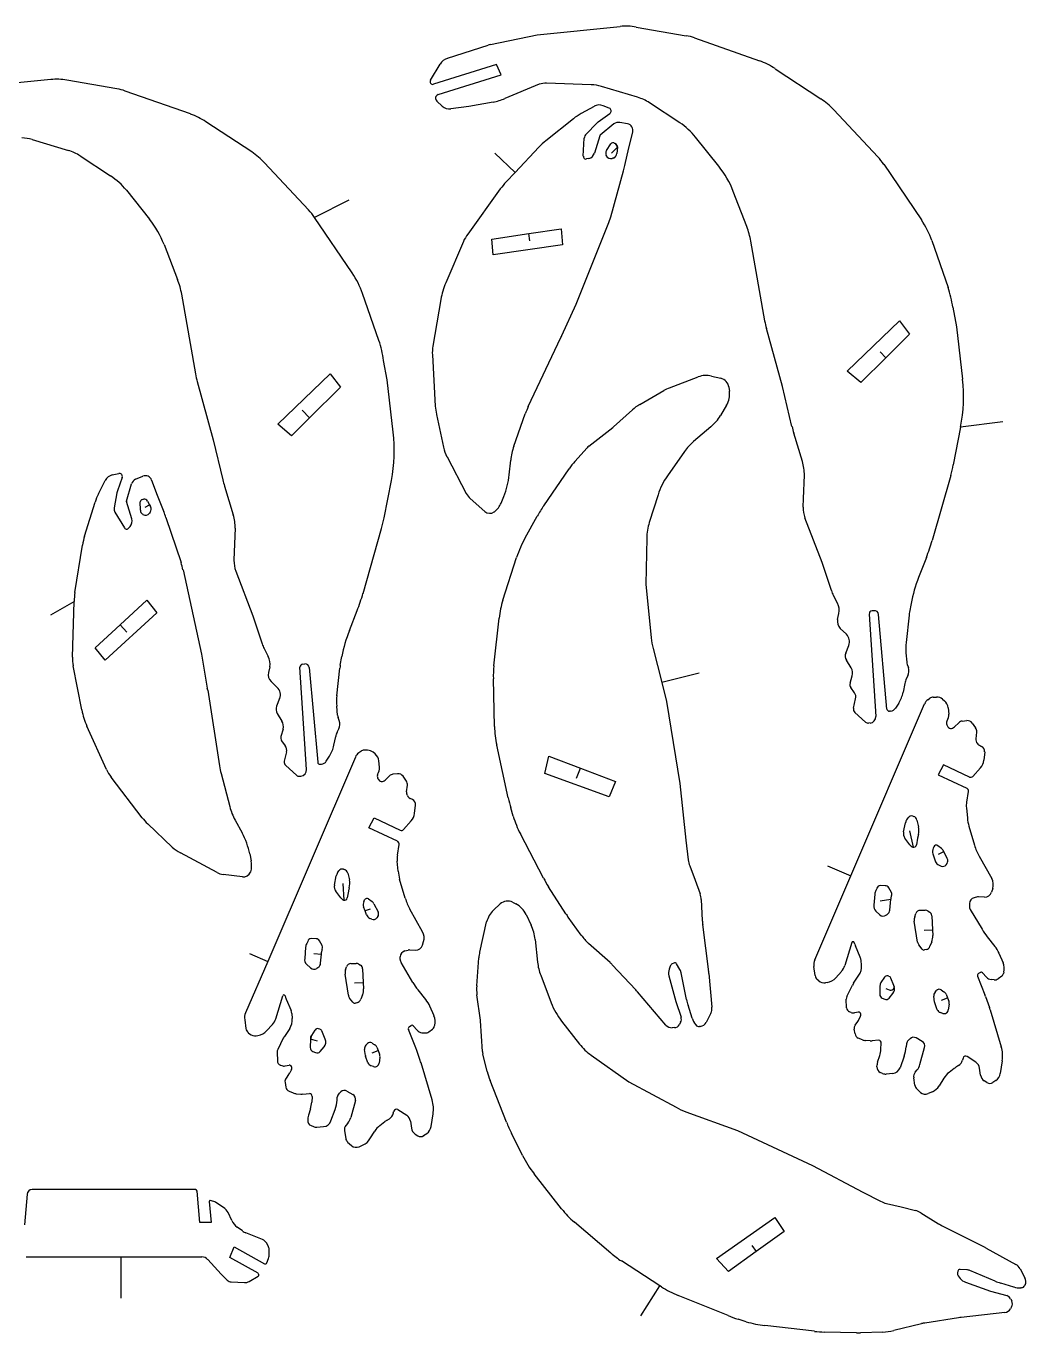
# Model space of a CAD drawing. Extents: x 0.4 to 23.4, y 0.4 to 19.4.
# Drawn here: x 12.76 to 23.37, y 0.5 to 14.37 of the extents above; entities that cross this region are included whole.
import ezdxf

# ---------------------------------------------------------------- set-up
doc = ezdxf.new("R2010")
doc.units = 0
doc.layers.add('WHITE', color=7, linetype='CONTINUOUS')

msp = doc.modelspace()

# ---------------------------------------------------------------- linework, layer by layer
at = {"layer": 'WHITE', "linetype": 'CONTINUOUS'}
for p, q in [((18.184, 14.279), (19.063, 14.367)), ((19.232, 14.36), (19.764, 14.268)), ((17.231, 14.028), (17.662, 14.167)), ((17.686, 14.173), (18.184, 14.279)), ((19.853, 14.245), (20.544, 14.001)), ((17.048, 13.795), (17.152, 13.965)), ((17.751, 13.961), (17.081, 13.753)), ((17.8, 13.852), (17.751, 13.961)), ((20.709, 13.918), (21.194, 13.598)), ((13.019, 13.803), (12.14, 13.715)), ((13.72, 13.705), (13.188, 13.796)), ((17.131, 13.643), (17.8, 13.852)), ((18.205, 13.754), (17.84, 13.601)), ((18.756, 13.747), (18.283, 13.763)), ((14.5, 13.437), (13.809, 13.681)), ((19.249, 13.614), (18.864, 13.73)), ((17.174, 13.521), (17.116, 13.574)), ((17.456, 13.517), (17.267, 13.492)), ((17.714, 13.563), (17.456, 13.517)), ((18.788, 13.518), (18.649, 13.441)), ((18.948, 13.499), (18.883, 13.525)), ((19.697, 13.344), (19.374, 13.556)), ((21.332, 13.482), (21.799, 12.982)), ((15.151, 13.034), (14.665, 13.354)), ((18.568, 13.387), (18.274, 13.153)), ((18.702, 13.223), (18.815, 13.34)), ((18.831, 13.353), (18.955, 13.444)), ((18.997, 13.331), (18.851, 13.211)), ((19.142, 13.331), (19.061, 13.347)), ((18.672, 12.988), (18.682, 13.18)), ((18.848, 13.206), (18.791, 13.022)), ((19.155, 13.079), (19.197, 13.245)), ((20.11, 12.883), (19.864, 13.191)), ((12.82, 13.166), (13.205, 13.05)), ((18.201, 13.086), (17.948, 12.817)), ((18.918, 13.048), (18.966, 13.12)), ((18.972, 13.02), (19.035, 13.084)), ((18.999, 13.129), (19.011, 13.124)), ((19.011, 13.124), (19.035, 13.084)), ((19.035, 13.084), (19.029, 13.018)), ((19.114, 12.891), (19.155, 13.079)), ((13.33, 12.992), (13.653, 12.78)), ((15.755, 12.418), (15.288, 12.918)), ((17.732, 13.02), (17.948, 12.817)), ((18.73, 12.965), (18.707, 12.96)), ((18.915, 12.994), (18.914, 12.998)), ((18.992, 12.97), (18.98, 12.966)), ((21.863, 12.903), (22.262, 12.314)), ((17.948, 12.817), (17.853, 12.716)), ((18.963, 12.344), (19.099, 12.832)), ((13.821, 12.628), (14.067, 12.319)), ((17.791, 12.641), (17.445, 12.163)), ((16.182, 12.524), (15.819, 12.339)), ((20.408, 12.242), (20.264, 12.616)), ((16.218, 11.75), (15.819, 12.339)), ((18.093, 12.167), (18.436, 12.218)), ((18.436, 12.218), (18.451, 12.048)), ((18.596, 11.418), (18.936, 12.268)), ((17.399, 12.082), (17.211, 11.644)), ((17.7, 12.11), (18.093, 12.167)), ((17.715, 11.941), (17.7, 12.11)), ((18.104, 12.09), (18.093, 12.167)), ((20.598, 11.242), (20.451, 12.088)), ((22.372, 12.094), (22.545, 11.596)), ((14.22, 12.052), (14.365, 11.679)), ((18.451, 12.048), (17.715, 11.941)), ((14.407, 11.524), (14.554, 10.678)), ((16.501, 11.032), (16.328, 11.53)), ((17.16, 11.469), (17.075, 10.974)), ((18.445, 11.086), (18.596, 11.418)), ((22.595, 11.385), (22.634, 11.179)), ((21.473, 10.708), (22.029, 11.243)), ((22.029, 11.243), (22.136, 11.1)), ((20.786, 10.543), (20.616, 11.16)), ((22.136, 11.1), (21.885, 10.85)), ((22.634, 11.179), (22.698, 10.622)), ((18.088, 10.331), (18.435, 11.065)), ((16.59, 10.615), (16.552, 10.821)), ((17.07, 10.879), (17.101, 10.336)), ((21.885, 10.85), (21.619, 10.586)), ((21.824, 10.912), (21.885, 10.85)), ((21.619, 10.586), (21.473, 10.708)), ((14.573, 10.596), (14.742, 9.979)), ((15.429, 10.144), (15.985, 10.679)), ((15.985, 10.679), (16.093, 10.536)), ((16.654, 10.059), (16.59, 10.615)), ((19.586, 10.529), (19.892, 10.646)), ((20.035, 10.656), (20.131, 10.633)), ((20.888, 10.119), (20.786, 10.543)), ((16.093, 10.536), (15.766, 10.212)), ((19.272, 10.354), (19.529, 10.501)), ((20.219, 10.535), (20.224, 10.495)), ((15.686, 10.292), (15.766, 10.212)), ((18.992, 10.115), (19.194, 10.297)), ((20.193, 10.345), (20.129, 10.237)), ((15.575, 10.022), (15.429, 10.144)), ((15.766, 10.212), (15.575, 10.022)), ((17.112, 10.249), (17.188, 9.899999)), ((17.934, 9.911), (18.056, 10.254)), ((23.126, 10.168), (22.678, 10.112)), ((18.73, 9.911), (18.986, 10.11)), ((18.986, 10.11), (18.992, 10.115)), ((20.027, 10.116), (19.843, 9.96)), ((20.999, 9.748), (20.906, 10.05)), ((22.678, 10.112), (22.601, 9.713999)), ((14.742, 9.979), (14.845, 9.555)), ((18.583, 9.75), (18.712, 9.894)), ((19.746, 9.852999), (19.566, 9.597)), ((17.225, 9.798999), (17.43, 9.409)), ((17.886, 9.607), (17.901, 9.760999)), ((13.671, 9.607), (13.739, 9.621999)), ((13.776, 9.579999), (13.725, 9.435999)), ((13.919, 9.56), (13.995, 9.592)), ((18.252, 9.279), (18.521, 9.670999)), ((21.009, 9.354999), (21.02, 9.602999)), ((22.574, 9.6), (22.376, 8.911)), ((13.525, 9.406), (13.597, 9.548)), ((13.822, 9.329), (13.875, 9.510999)), ((14.088, 9.550999), (14.147, 9.390999)), ((14.862, 9.486), (14.955, 9.184)), ((16.557, 9.149999), (16.634, 9.548)), ((13.377, 8.956999), (13.488, 9.315999)), ((13.719, 9.416), (13.691, 9.255999)), ((13.878, 9.14), (13.822, 9.324)), ((13.969, 9.232), (13.968, 9.319)), ((13.989, 9.345), (14.003, 9.347)), ((14.044, 9.328), (14.066, 9.289999)), ((14.147, 9.390999), (14.219, 9.213)), ((17.472, 9.354999), (17.626, 9.218999)), ((17.799, 9.307999), (17.828, 9.376999)), ((19.467, 9.395999), (19.373, 9.102)), ((21.007, 9.262999), (21.009, 9.354999)), ((13.699, 9.208999), (13.799, 9.045)), ((13.997, 9.185999), (13.993, 9.189)), ((14.021, 9.263999), (14.066, 9.289999)), ((14.066, 9.289999), (14.077, 9.27)), ((14.074, 9.208999), (14.066, 9.199)), ((14.24, 9.154999), (14.401, 8.675)), ((17.727, 9.213), (17.73, 9.215999)), ((18.055, 8.939), (18.184, 9.17)), ((13.844, 9.041), (13.859, 9.057999)), ((14.976, 9.039999), (14.966, 8.791)), ((16.333, 8.347999), (16.53, 9.036)), ((21.207, 8.675), (21.026, 9.149999)), ((19.346, 8.934), (19.336, 8.444999)), ((13.274, 8.359), (13.354, 8.861)), ((14.966, 8.791), (14.963, 8.699999)), ((17.819, 8.277999), (17.964, 8.729999)), ((21.306, 8.378), (21.207, 8.675)), ((22.315, 8.729999), (22.232, 8.517999)), ((14.422, 8.597), (14.618, 7.703)), ((14.983, 8.586), (15.164, 8.112)), ((19.336, 8.444999), (19.393, 7.876999)), ((21.371, 8.244), (21.328, 8.326)), ((13.02, 8.121999), (13.265, 8.262)), ((13.248, 7.671999), (13.265, 8.262)), ((13.753, 8.015), (14.037, 8.274999)), ((14.037, 8.274999), (14.144, 8.142999)), ((22.153, 8.241999), (22.136, 8.149)), ((14.144, 8.142999), (13.595, 7.639999)), ((15.164, 8.112), (15.262, 7.814)), ((16.188, 7.953999), (16.271, 8.166)), ((17.723, 7.578999), (17.778, 8.086999)), ((21.372, 8.071999), (21.385, 8.133999)), ((21.708, 8.128), (21.777, 7.041999)), ((21.759, 8.164999), (21.738, 8.163)), ((21.896, 7.120999), (21.807, 8.125)), ((22.131, 8.118), (22.099, 7.827)), ((13.488, 7.771999), (13.753, 8.015)), ((13.826, 7.935999), (13.753, 8.015)), ((21.466, 7.914999), (21.401, 7.977)), ((13.595, 7.639999), (13.488, 7.771999)), ((21.46, 7.715), (21.491, 7.796)), ((14.618, 7.703), (14.68, 7.343999)), ((15.284, 7.762), (15.327, 7.679999)), ((16.092, 7.585), (16.109, 7.677999)), ((19.413, 7.763999), (19.506, 7.401)), ((21.516, 7.558), (21.466, 7.638999)), ((22.098, 7.717), (22.107, 7.618999)), ((13.346, 7.111), (13.255, 7.579999)), ((15.342, 7.57), (15.328, 7.507999)), ((15.733, 6.479), (15.664, 7.564)), ((15.694, 7.598999), (15.715, 7.600999)), ((15.763, 7.560999), (15.852, 6.557)), ((16.056, 7.263), (16.087, 7.553999)), ((19.902, 7.501999), (19.506, 7.401)), ((22.112, 7.594999), (22.124, 7.561999)), ((15.357, 7.413), (15.422, 7.350999)), ((17.73, 6.935999), (17.717, 7.442999)), ((19.506, 7.401), (19.557, 7.199999)), ((21.505, 7.394), (21.528, 7.473)), ((22.086, 7.393), (22.068, 7.298999)), ((22.119, 7.473999), (22.102, 7.440999)), ((14.684, 7.321), (14.809, 6.519)), ((15.448, 7.231999), (15.416, 7.151)), ((21.552, 7.294), (21.513, 7.348999)), ((21.541, 7.131999), (21.564, 7.23)), ((22.331, 7.219999), (22.352, 7.236)), ((22.388, 7.248), (22.424, 7.248)), ((22.486, 7.225999), (22.507, 7.208)), ((15.423, 7.074999), (15.472, 6.993999)), ((16.063, 7.054999), (16.054, 7.152999)), ((19.557, 7.199999), (19.696, 6.330999)), ((21.512, 5.349999), (22.296, 7.175)), ((21.67, 6.981999), (21.556, 7.084)), ((21.935, 7.099999), (21.922, 7.098999)), ((22.021, 7.184999), (21.987, 7.131999)), ((22.545, 7.135), (22.552, 7.066999)), ((13.61, 6.480999), (13.402, 6.938)), ((16.08, 6.998), (16.068, 7.031)), ((21.717, 6.973), (21.702, 6.971)), ((22.534, 6.995999), (22.532, 6.992)), ((22.533, 6.953), (22.539, 6.940999)), ((22.612, 6.931), (22.659, 6.975999)), ((22.695, 6.993), (22.745, 6.998)), ((22.802, 6.971), (22.838, 6.921)), ((15.484, 6.908999), (15.462, 6.829999)), ((16.024, 6.736), (16.043, 6.828999)), ((16.059, 6.876999), (16.075, 6.909999)), ((22.848, 6.876999), (22.839, 6.806)), ((15.469, 6.784999), (15.508, 6.73)), ((15.52, 6.665999), (15.497, 6.567999)), ((16.309, 6.671999), (16.287, 6.656)), ((16.38, 6.684), (16.345, 6.684)), ((16.463, 6.644999), (16.442, 6.662)), ((17.874, 6.178999), (17.753, 6.736999)), ((22.842, 6.781), (22.848, 6.767)), ((22.878, 6.736), (22.901, 6.724999)), ((22.934, 6.665999), (22.924, 6.577)), ((16.253, 6.611), (15.321, 4.442999)), ((15.512, 6.520999), (15.626, 6.418)), ((15.878, 6.534999), (15.891, 6.535999)), ((15.943, 6.567999), (15.977, 6.620999)), ((16.508, 6.502999), (16.502, 6.571)), ((18.264, 6.438), (18.306, 6.619999)), ((18.306, 6.619999), (18.641, 6.493999)), ((22.495, 6.53), (22.439, 6.422999)), ((22.772, 6.399), (22.495, 6.53)), ((13.989, 5.967999), (13.659, 6.399)), ((14.826, 6.435999), (14.918, 6.085)), ((15.658, 6.407), (15.673, 6.408999)), ((16.488, 6.427999), (16.49, 6.432)), ((16.495, 6.376999), (16.489, 6.388999)), ((16.615, 6.413), (16.568, 6.367)), ((16.701, 6.434), (16.651, 6.428999)), ((16.794, 6.356999), (16.758, 6.407999)), ((18.948, 6.188), (18.264, 6.438)), ((18.6, 6.386), (18.641, 6.493999)), ((18.641, 6.493999), (19.015, 6.352)), ((22.439, 6.422999), (22.743, 6.28)), ((22.889, 6.498), (22.807, 6.406)), ((16.795, 6.242), (16.805, 6.313)), ((19.015, 6.352), (18.948, 6.188)), ((19.696, 6.330999), (19.761, 5.73)), ((22.76, 6.247), (22.742, 6.133999)), ((16.804, 6.203), (16.798, 6.217999)), ((16.857, 6.160999), (16.834, 6.171999)), ((16.396, 5.86), (16.451, 5.966)), ((16.451, 5.966), (16.729, 5.835)), ((16.88, 6.013), (16.89, 6.102)), ((17.928, 5.982999), (17.902, 6.071)), ((22.106, 5.945), (22.121, 5.967)), ((22.171, 5.984), (22.179, 5.980999)), ((22.74, 6.072), (22.75, 5.962999)), ((14.307, 5.656), (14.048, 5.901999)), ((14.974, 5.941999), (15.049, 5.806)), ((16.699, 5.717), (16.396, 5.86)), ((16.764, 5.842999), (16.845, 5.934)), ((22.073, 5.815999), (22.093, 5.914)), ((22.134, 5.828), (22.173, 5.655)), ((22.215, 5.942999), (22.231, 5.872)), ((22.766, 5.879), (22.826, 5.676)), ((18.25, 5.327), (18.004, 5.796999)), ((19.761, 5.73), (19.787, 5.519999)), ((22.14, 5.679999), (22.087, 5.750999)), ((22.222, 5.750999), (22.21, 5.679999)), ((22.23, 5.789), (22.222, 5.750999)), ((14.783, 5.386), (14.394, 5.593999)), ((15.13, 5.584), (15.146, 5.51)), ((16.699, 5.57), (16.716, 5.683)), ((22.384, 5.584), (22.413, 5.500999)), ((22.394, 5.658999), (22.387, 5.643)), ((22.475, 5.640999), (22.436, 5.67)), ((22.444, 5.579999), (22.499, 5.607999)), ((22.499, 5.607999), (22.493, 5.618999)), ((22.537, 5.533999), (22.499, 5.607999)), ((22.875, 5.559999), (23.009, 5.322)), ((16.127, 5.42), (16.135, 5.418)), ((16.706, 5.399), (16.697, 5.507999)), ((19.802, 5.455999), (19.86, 5.304999)), ((21.266, 5.455999), (21.512, 5.349999)), ((22.449, 5.462999), (22.471, 5.453999)), ((22.524, 5.468999), (22.534, 5.482999)), ((15.052, 5.34), (14.848, 5.364999)), ((15.14, 5.394999), (15.139, 5.390999)), ((16.029, 5.251999), (16.049, 5.349999)), ((16.063, 5.381), (16.077, 5.402999)), ((16.171, 5.38), (16.188, 5.308)), ((16.782, 5.112999), (16.722, 5.315)), ((19.86, 5.304999), (19.913, 5.158999)), ((21.13, 4.46), (21.512, 5.349999)), ((16.096, 5.116), (16.043, 5.186999)), ((16.12, 5.269999), (16.129, 5.092)), ((16.178, 5.186999), (16.166, 5.116)), ((16.187, 5.224999), (16.178, 5.191999)), ((16.178, 5.191999), (16.178, 5.186999)), ((18.488, 4.947999), (18.304, 5.234)), ((21.768, 5.156), (21.757, 5.038)), ((21.79, 5.217999), (21.779, 5.195)), ((21.878, 5.245999), (21.827, 5.248)), ((21.944, 5.175), (21.915, 5.224999)), ((21.943, 5.137), (21.947, 5.149)), ((23.02, 5.216), (23.008, 5.177999)), ((16.355, 4.978), (16.34, 5.019999)), ((16.343, 5.078999), (16.35, 5.094999)), ((16.408, 4.997), (16.355, 4.978)), ((16.393, 5.105999), (16.431, 5.077)), ((16.449, 5.054999), (16.493, 4.969999)), ((16.965, 4.757999), (16.831, 4.995999)), ((17.719, 4.985), (17.791, 5.052)), ((17.921, 5.07), (17.957, 5.052)), ((19.925, 5.098999), (19.936, 4.876999)), ((21.824, 5.084), (21.936, 5.103)), ((21.927, 4.987999), (21.936, 5.103)), ((22.772, 5.056), (22.772, 5.026)), ((22.78, 4.993999), (22.906, 4.782999)), ((22.857, 5.126999), (22.821, 5.118)), ((22.933, 5.125), (22.869, 5.127999)), ((16.37, 4.936999), (16.355, 4.978)), ((16.427, 4.889999), (16.406, 4.899)), ((16.49, 4.919), (16.48, 4.905)), ((17.572, 4.541999), (17.646, 4.861)), ((18.064, 4.940999), (18.118, 4.827)), ((18.65, 4.722), (18.512, 4.912)), ((21.778, 4.975999), (21.821, 4.936999)), ((21.886, 4.933), (21.899, 4.940999)), ((22.221, 4.646999), (22.187, 4.869999)), ((22.191, 4.916999), (22.202, 4.949999)), ((22.249, 4.985), (22.303, 4.985)), ((22.333, 4.975999), (22.35, 4.966)), ((22.373, 4.927), (22.38, 4.777999)), ((19.939, 4.833), (20.003, 4.331999)), ((22.29, 4.774), (22.38, 4.777999)), ((22.38, 4.777999), (22.383, 4.717)), ((15.724, 4.592), (15.714, 4.473999)), ((15.746, 4.653999), (15.735, 4.631)), ((15.835, 4.683), (15.783, 4.684)), ((15.9, 4.611), (15.871, 4.660999)), ((15.899, 4.572999), (15.903, 4.585)), ((16.964, 4.613999), (16.976, 4.651999)), ((18.16, 4.675), (18.186, 4.435999)), ((18.956, 4.429999), (18.729, 4.633999)), ((21.524, 4.642), (21.45, 4.397999)), ((21.554, 4.625), (21.549, 4.642)), ((21.613, 4.486), (21.561, 4.605999)), ((22.27, 4.572999), (22.235, 4.617)), ((22.372, 4.651), (22.353, 4.604)), ((22.961, 4.703999), (23.043, 4.602)), ((15.321, 4.442999), (15.086, 3.895999)), ((15.128, 4.526), (15.321, 4.442999)), ((15.81, 4.526), (15.891, 4.519)), ((15.883, 4.423999), (15.891, 4.519)), ((15.891, 4.519), (15.893, 4.539)), ((16.728, 4.462999), (16.729, 4.492)), ((16.777, 4.553999), (16.813, 4.563)), ((16.825, 4.564), (16.89, 4.561999)), ((17.54, 4.184), (17.562, 4.48)), ((21.626, 4.4), (21.621, 4.453999)), ((22.312, 4.567999), (22.296, 4.564)), ((23.086, 4.53), (23.13, 4.428999)), ((15.734, 4.412), (15.777, 4.373)), ((15.842, 4.368999), (15.855, 4.376999)), ((16.178, 4.083), (16.143, 4.306)), ((16.147, 4.353), (16.158, 4.386)), ((16.205, 4.421), (16.259, 4.421)), ((16.289, 4.412), (16.306, 4.401999)), ((16.329, 4.362999), (16.336, 4.219999)), ((16.862, 4.218999), (16.737, 4.429999)), ((19.229, 4.142), (18.98, 4.407)), ((19.595, 4.393), (19.584, 4.361)), ((19.634, 4.425), (19.617, 4.416999)), ((19.698, 4.355), (19.662, 4.415999)), ((19.769, 4.037), (19.711, 4.322)), ((20.005, 4.314), (20.038, 3.956)), ((21.134, 4.293), (21.12, 4.388)), ((21.415, 4.336999), (21.354, 4.269)), ((22.888, 4.324999), (22.869, 4.314)), ((22.952, 4.275), (22.911, 4.322)), ((23.138, 4.328), (23.134, 4.314)), ((16.244, 4.216), (16.336, 4.219999)), ((16.336, 4.219999), (16.339, 4.152999)), ((18.22, 4.295), (18.332, 4.002999)), ((19.582, 4.290999), (19.654, 4.018)), ((21.173, 4.236), (21.159, 4.248)), ((21.261, 4.218999), (21.244, 4.216)), ((21.471, 4.071), (21.531, 4.190999)), ((21.542, 4.210999), (21.599, 4.295)), ((21.821, 4.182), (21.82, 4.092)), ((21.871, 4.276), (21.833, 4.217999)), ((21.918, 4.283999), (21.904, 4.288)), ((21.969, 4.186999), (21.937, 4.265999)), ((21.972, 4.178999), (21.971, 4.169)), ((22.859, 4.283999), (22.937, 4.089)), ((23.034, 4.247), (23.002, 4.25)), ((23.115, 4.287), (23.076, 4.257999)), ((15.407, 3.834), (15.48, 4.078)), ((15.505, 4.078), (15.51, 4.060999)), ((15.517, 4.041999), (15.569, 3.921999)), ((16.226, 4.008999), (16.191, 4.052999)), ((16.328, 4.086999), (16.31, 4.039999)), ((16.999, 4.038), (16.917, 4.139999)), ((17.58, 3.818), (17.543, 4.087999)), ((19.549, 3.766), (19.247, 4.120999)), ((21.467, 3.950999), (21.465, 4.039999)), ((21.846, 4.052999), (21.873, 4.041999)), ((21.886, 4.153999), (21.92, 4.138999)), ((21.919, 4.052999), (21.96, 4.102)), ((22.402, 4.007999), (22.393, 4.072)), ((22.407, 4.116), (22.423, 4.133999)), ((22.472, 4.139999), (22.502, 4.120999)), ((22.477, 4.03), (22.54, 4.053999)), ((22.525, 4.094999), (22.54, 4.053999)), ((22.54, 4.053999), (22.553, 4.021999)), ((22.944, 4.071), (22.985, 3.953999)), ((15.577, 3.891), (15.582, 3.835999)), ((16.268, 4.004), (16.252, 4)), ((17.087, 3.865999), (17.043, 3.967)), ((19.654, 4.018), (19.71, 3.849999)), ((19.827, 3.839999), (19.784, 3.976999)), ((20.025, 3.891999), (19.975, 3.793999)), ((21.516, 3.9), (21.499, 3.905999)), ((21.594, 3.904999), (21.55, 3.897)), ((21.609, 3.9), (21.606, 3.901999)), ((22.43, 3.93), (22.404, 4.000999)), ((22.489, 3.891), (22.463, 3.898999)), ((22.556, 3.989), (22.548, 3.927999)), ((22.993, 3.928999), (23.11, 3.536)), ((15.077, 3.823999), (15.09, 3.73)), ((15.31, 3.704999), (15.371, 3.773)), ((16.826, 3.75), (16.844, 3.762)), ((16.867, 3.757999), (16.908, 3.710999)), ((17.09, 3.750999), (17.094, 3.765)), ((17.581, 3.809999), (17.58, 3.818)), ((17.602, 3.486999), (17.581, 3.809999)), ((18.442, 3.808), (18.632, 3.565)), ((19.705, 3.796), (19.693, 3.773)), ((19.867, 3.767999), (19.864, 3.772)), ((19.916, 3.753), (19.907, 3.752)), ((21.56, 3.766999), (21.587, 3.805)), ((21.599, 3.822999), (21.617, 3.859999)), ((15.115, 3.684), (15.129, 3.671999)), ((15.2, 3.653), (15.217, 3.654999)), ((15.487, 3.627), (15.427, 3.506999)), ((15.555, 3.730999), (15.499, 3.647)), ((15.774, 3.618), (15.773, 3.528)), ((15.785, 3.657), (15.774, 3.618)), ((15.85, 3.595999), (15.774, 3.618)), ((15.823, 3.713999), (15.785, 3.657)), ((15.875, 3.723999), (15.861, 3.727999)), ((15.932, 3.615999), (15.897, 3.703999)), ((16.894, 3.525), (16.815, 3.72)), ((16.958, 3.686), (16.991, 3.683)), ((17.032, 3.694), (17.071, 3.723)), ((19.64, 3.74), (19.617, 3.739)), ((21.558, 3.671999), (21.549, 3.721999)), ((21.635, 3.609999), (21.592, 3.628999)), ((22.141, 3.621999), (22.124, 3.605999)), ((22.269, 3.594), (22.206, 3.63)), ((15.421, 3.476999), (15.424, 3.387)), ((15.8, 3.486), (15.828, 3.473999)), ((15.878, 3.486999), (15.92, 3.536)), ((16.359, 3.444), (16.349, 3.507999)), ((16.363, 3.552999), (16.379, 3.569999)), ((16.428, 3.575999), (16.459, 3.558)), ((16.43, 3.471999), (16.494, 3.496999)), ((16.481, 3.530999), (16.494, 3.496999)), ((16.494, 3.496999), (16.509, 3.457999)), ((16.941, 3.39), (16.9, 3.506999)), ((21.717, 3.598999), (21.669, 3.601999)), ((21.808, 3.605), (21.739, 3.598999)), ((21.832, 3.509999), (21.836, 3.573999)), ((22.104, 3.565999), (22.101, 3.535)), ((22.247, 3.348999), (22.296, 3.529)), ((15.455, 3.342), (15.472, 3.335999)), ((15.506, 3.332999), (15.55, 3.341)), ((15.562, 3.338), (15.565, 3.335999)), ((16.386, 3.365999), (16.361, 3.437)), ((16.446, 3.326999), (16.419, 3.335)), ((16.513, 3.424999), (16.504, 3.364)), ((17.067, 2.971999), (16.949, 3.365)), ((17.652, 3.273999), (17.606, 3.461999)), ((18.756, 3.447999), (19.156, 3.164999)), ((21.79, 3.322999), (21.792, 3.345)), ((21.797, 3.372999), (21.819, 3.443)), ((22.08, 3.436), (22.036, 3.312999)), ((22.657, 3.336999), (22.634, 3.322)), ((22.704, 3.415999), (22.698, 3.394)), ((22.841, 3.372999), (22.748, 3.433)), ((23.12, 3.388), (23.099, 3.253)), ((15.543, 3.240999), (15.516, 3.203)), ((15.573, 3.296), (15.555, 3.259999)), ((21.85, 3.253), (21.825, 3.263999)), ((21.959, 3.253), (21.888, 3.246999)), ((22.193, 3.128), (22.18, 3.207)), ((22.196, 3.266), (22.216, 3.289999)), ((22.501, 3.203999), (22.45, 3.121)), ((22.61, 3.305999), (22.556, 3.263999)), ((22.891, 3.236), (22.88, 3.309999)), ((15.506, 3.157999), (15.514, 3.108)), ((15.548, 3.065), (15.591, 3.046)), ((16.08, 3.042), (16.097, 3.058)), ((16.162, 3.065999), (16.225, 3.029999)), ((17.856, 2.736999), (17.683, 3.178999)), ((19.156, 3.164999), (19.657, 2.894)), ((22.254, 3.052), (22.214, 3.088999)), ((22.38, 3.059), (22.335, 3.039)), ((22.958, 3.155999), (22.93, 3.174)), ((23.053, 3.178999), (23.021, 3.157)), ((15.625, 3.038), (15.674, 3.035)), ((15.695, 3.035), (15.764, 3.040999)), ((15.792, 3.009999), (15.788, 2.947)), ((16.057, 2.970999), (16.06, 3.002)), ((16.252, 2.964999), (16.203, 2.785)), ((15.748, 2.780999), (15.746, 2.759)), ((15.776, 2.878999), (15.753, 2.809)), ((15.993, 2.749), (16.036, 2.871999)), ((16.655, 2.829999), (16.66, 2.851999)), ((16.704, 2.869999), (16.797, 2.809)), ((17.055, 2.688999), (17.077, 2.823999)), ((19.762, 2.846999), (20.309, 2.648999)), ((15.782, 2.7), (15.806, 2.688999)), ((15.844, 2.683), (15.915, 2.688999)), ((16.136, 2.642999), (16.149, 2.563999)), ((16.173, 2.726), (16.152, 2.701999)), ((16.406, 2.558), (16.457, 2.64)), ((16.512, 2.7), (16.566, 2.742)), ((16.59, 2.757999), (16.614, 2.773)), ((16.837, 2.746999), (16.847, 2.671999)), ((20.309, 2.648999), (21.107, 2.276)), ((16.17, 2.525), (16.21, 2.487999)), ((16.886, 2.609999), (16.914, 2.592)), ((16.977, 2.592999), (17.01, 2.615)), ((18.027, 2.382999), (17.909, 2.618999)), ((16.291, 2.474999), (16.336, 2.496)), ((21.107, 2.276), (21.64, 1.991999)), ((18.442, 1.815999), (18.149, 2.188999)), ((12.766, 1.972), (12.739, 1.644999)), ((14.554, 2.019999), (12.819, 2.019999)), ((14.601, 1.671), (14.572, 2.003999)), ((21.64, 1.991999), (21.829, 1.896)), ((14.701, 1.894999), (14.721, 1.671)), ((14.724, 1.901999), (14.71, 1.904)), ((14.853, 1.830999), (14.772, 1.883)), ((21.891, 1.873), (22.047, 1.835999)), ((22.047, 1.835999), (22.198, 1.797999)), ((14.721, 1.671), (14.601, 1.671)), ((14.941, 1.690999), (14.901, 1.776)), ((18.966, 1.343999), (18.577, 1.674999)), ((20.087, 1.289), (20.707, 1.723999)), ((20.707, 1.723999), (20.805, 1.577)), ((22.255, 1.774), (22.445, 1.657999)), ((15.053, 1.580999), (14.996, 1.623)), ((15.266, 1.491), (15.09, 1.559999)), ((20.805, 1.577), (20.506, 1.361999)), ((22.483, 1.636999), (22.934, 1.407999)), ((14.919, 1.300999), (14.966, 1.411999)), ((14.966, 1.411999), (15.286, 1.233)), ((15.33, 1.412999), (15.311, 1.45)), ((20.46, 1.425999), (20.506, 1.361999)), ((22.95, 1.399), (23.264, 1.225999)), ((12.756, 1.305999), (13.764, 1.305999)), ((13.764, 0.867999), (13.764, 1.305999)), ((13.764, 1.305999), (14.622, 1.305999)), ((14.684, 1.279), (14.826, 1.123999)), ((15.219, 1.133), (14.919, 1.300999)), ((15.312, 1.241999), (15.331, 1.289999)), ((15.336, 1.314), (15.338, 1.375)), ((19.486, 0.999), (19.076, 1.263)), ((20.214, 1.151), (20.087, 1.289)), ((20.506, 1.361999), (20.214, 1.151)), ((14.838, 1.110999), (14.892, 1.059)), ((22.65, 1.154999), (22.646, 1.136)), ((22.744, 1.169), (22.672, 1.172999)), ((23.046, 1.049), (22.778, 1.161)), ((23.31, 1.179), (23.362, 1.082999)), ((14.934, 1.041), (15.074, 1.032999)), ((15.125, 1.046), (15.219, 1.100999)), ((19.282, 0.681999), (19.486, 0.999)), ((19.502, 0.989), (19.486, 0.999)), ((22.654, 1.103999), (22.674, 1.077999)), ((22.731, 1.036999), (22.997, 0.941999)), ((23.242, 0.986), (23.104, 1.027999)), ((23.324, 0.978999), (23.318, 0.978999)), ((23.363, 1.011), (23.359, 1.003)), ((20.209, 0.683), (19.68, 0.897)), ((22.997, 0.941999), (23.168, 0.894999)), ((23.21, 0.861), (23.222, 0.837)), ((23.147, 0.714999), (22.683, 0.663999)), ((23.219, 0.774999), (23.208, 0.755999)), ((20.403, 0.617999), (20.315, 0.644999)), ((21.126, 0.515999), (20.599, 0.577)), ((22.264, 0.597), (21.968, 0.523999)), ((22.656, 0.66), (22.297, 0.603999)), ((21.573, 0.5), (21.233, 0.508)), ((21.851, 0.507), (21.616, 0.5))]:
    msp.add_line(p, q, dxfattribs=at)
for centre, radius, start, end in [((19.121, 13.717), 0.652582, 80.20565, 95.09904), ((17.737, 13.935), 0.243821, 102.0948, 107.9148), ((19.672, 13.734), 0.541867, 70.49552, 80.22478), ((17.276, 13.89), 0.144917, 108.0606, 148.8328), ((20.29, 13.285), 0.759718, 56.49839, 70.46793), ((13.077, 13.152), 0.653495, 80.22057, 95.09121), ((17.073, 13.78), 0.02816, 149.0369, 286.5044), ((18.275, 13.513), 0.250127, 88.16716, 106.1966), ((18.742, 13.324), 0.423933, 73.27486, 88.10439), ((13.628, 13.17), 0.542108, 70.49548, 80.2427), ((17.143, 13.604), 0.04036, 107.1017, 228.0128), ((17.607, 14.157), 0.602847, 280.2115, 292.7368), ((19.111, 13.155), 0.479551, 56.74072, 73.26637), ((20.772, 12.959), 0.76577, 43.04326, 56.55895), ((17.252, 13.606), 0.114982, 227.4587, 277.4958), ((18.842, 13.422), 0.11086, 68.29456, 119.3574), ((18.936, 13.47), 0.032202, 306.1582, 67.52157), ((14.246, 12.72), 0.759945, 56.53995, 70.49313), ((18.936, 12.924), 0.591318, 119.0358, 128.4782), ((18.902, 13.255), 0.12163, 125.9235, 135.6662), ((19.046, 13.272), 0.076485, 78.69007, 129.7109), ((19.128, 13.262), 0.071063, 346.1593, 78.53056), ((19.303, 12.744), 0.717307, 38.54754, 56.70834), ((12.698, 12.76), 0.424231, 73.2749, 88.10885), ((18.749, 13.176), 0.067119, 135, 176.5834), ((18.857, 13.203), 0.01, 126.8699, 161.565), ((13.067, 12.591), 0.479296, 56.74071, 73.2664), ((18.702, 12.614), 0.688262, 128.4518, 136.7071), ((18.962, 13.019), 0.052392, 146.6116, 203.6294), ((18.988, 13.105), 0.026627, 65.37346, 145.7131), ((18.995, 13.087), 0.040112, 355.7108, 66.61364), ((14.729, 12.395), 0.765512, 43.09437, 56.55896), ((18.702, 12.987), 0.029154, 178.0918, 210.9638), ((18.7, 12.988), 0.028861, 214.8233, 284.0363), ((18.71, 13.047), 0.08477, 283.7061, 342.8476), ((18.963, 13.015), 0.051865, 203.629, 289.1336), ((18.973, 13.022), 0.056142, 290.0728, 355.9144), ((21.323, 12.537), 0.651614, 34.12844, 43.0722), ((13.26, 12.18), 0.717251, 38.61002, 56.7752), ((18.082, 13.117), 1.056178, 344.3452, 347.6477), ((19.315, 12.249), 1.017492, 21.14263, 38.5718), ((18.404, 12.198), 0.756257, 136.7682, 144.1453), ((15.28, 11.973), 0.651519, 34.17789, 43.1324), ((13.271, 11.685), 1.01763, 21.1426, 38.53671), ((18.014, 12.637), 0.993098, 338.1879, 342.8421), ((19.649, 11.949), 0.813956, 9.832639, 21.10823), ((21.485, 11.787), 0.938859, 19.09126, 34.14707), ((17.783, 11.918), 0.417455, 144.0634, 156.8735), ((13.606, 11.385), 0.813951, 9.844675, 21.17397), ((15.441, 11.222), 0.938953, 19.14894, 34.19749), ((17.921, 11.34), 0.772344, 156.8209, 170.379), ((21.513, 11.238), 1.092331, 7.736831, 19.13162), ((21.462, 11.392), 0.877234, 189.849, 195.3353), ((15.469, 10.674), 1.09293, 7.72975, 19.13162), ((17.495, 10.903), 0.425958, 170.405, 183.2321), ((17.108, 11.693), 1.468098, 334.6743, 335.5819), ((15.418, 10.828), 0.876924, 189.849, 195.3526), ((19.979, 10.42), 0.242167, 76.65134, 111.0545), ((20.104, 10.52), 0.11618, 7.431123, 76.56181), ((21.028, 10.431), 1.680886, 349.0578, 6.52464), ((19.737, 10.138), 0.418369, 111.1159, 119.8128), ((19.992, 10.465), 0.233931, 329.1622, 7.368051), ((17.663, 10.368), 0.56291, 183.2589, 192.1871), ((18.844, 9.973999), 0.836267, 154.7223, 160.4384), ((19.497, 9.960999), 0.452443, 119.792, 132.0437), ((19.711, 10.487), 0.487056, 310.4227, 329.1169), ((14.984, 9.867), 1.680553, 349.0578, 6.558491), ((21.631, 10.273), 0.75852, 191.7097, 197.0972), ((17.577, 9.983999), 0.397966, 192.1853, 207.725), ((18.526, 9.700999), 0.627873, 160.4688, 174.5164), ((18.819, 9.798), 0.143753, 128.2246, 138.1017), ((20.216, 9.522999), 0.574541, 130.4823, 144.9262), ((19.158, 9.234999), 0.771922, 138.1506, 145.61), ((20.536, 9.604999), 0.484004, 359.7632, 17.16367), ((21.295, 9.967), 1.33028, 343.9896, 349.0364), ((13.696, 9.498), 0.110909, 102.9181, 153.2039), ((13.746, 9.590999), 0.03178, 339.8641, 102.7244), ((14.022, 9.527), 0.070384, 19.98251, 112.5573), ((17.088, 9.684), 0.801154, 337.4681, 354.4886), ((20.173, 9.171999), 0.740995, 145.0016, 162.3968), ((13.84, 9.394999), 0.12209, 160.3777, 170.1538), ((13.949, 9.488999), 0.077201, 112.9059, 163.4429), ((15.588, 9.71), 0.758995, 191.7837, 197.1471), ((14.052, 9.14), 0.590823, 153.218, 162.6691), ((13.832, 9.327), 0.01044, 168.6911, 196.6992), ((13.994, 9.319), 0.026, 100.8858, 180), ((14.01, 9.307), 0.040607, 31.70174, 99.92625), ((17.598, 9.497), 0.189652, 207.646, 228.4169), ((17.585, 9.396999), 0.231918, 308.6984, 337.4183), ((13.757, 9.243999), 0.067082, 169.6952, 211.1089), ((14.021, 9.232999), 0.052153, 181.1011, 237.5288), ((14.024, 9.23), 0.052201, 238.4651, 323.5692), ((14.029, 9.242), 0.055569, 323.746, 30.25644), ((13.239, 8.82), 1.055864, 18.50357, 21.85179), ((14.492, 9.041999), 0.484286, 359.7632, 17.05054), ((17.68, 9.281), 0.082219, 228.9452, 304.6508), ((19.436, 8.468), 1.435377, 145.5902, 150.7205), ((21.297, 9.254999), 0.29063, 178.4198, 201.179), ((13.824, 9.06), 0.029154, 210.9638, 244.2912), ((13.822, 9.06), 0.029154, 247.8337, 319.1852), ((13.797, 9.114999), 0.084219, 317.406, 17.15273), ((15.251, 9.402999), 1.330612, 343.9895, 349.0364), ((19.936, 8.921999), 0.591074, 162.2701, 178.8348), ((14.034, 8.751999), 0.68868, 162.6708, 170.8933), ((19.054, 8.379999), 1.144814, 150.7704, 162.1981), ((20.443, 9.465), 2.010822, 338.5636, 344.0076), ((13.452, 8.383999), 0.992613, 12.38489, 17.04756), ((15.253, 8.691999), 0.29011, 178.4198, 201.4344), ((23.62, 7.971999), 1.491529, 158.5267, 169.5715), ((14.021, 8.239999), 0.756319, 170.9486, 178.3331), ((14.4, 8.902), 2.010556, 338.5267, 344.0076), ((21.641, 8.489), 0.352899, 198.3323, 207.509), ((18.739, 7.981999), 0.966719, 162.165, 173.7645), ((21.225, 8.168999), 0.163783, 347.6609, 27.18975), ((21.472, 8.051), 0.102552, 168.1406, 226.1853), ((21.741, 8.13), 0.033136, 95.19443, 183.4679), ((21.763, 8.121), 0.044181, 5.194429, 95.19163), ((22.554, 8.072), 0.425032, 169.5625, 173.7937), ((17.576, 7.407999), 1.491639, 158.5267, 169.5715), ((21.389, 7.835999), 0.109562, 338.587, 45.73465), ((15.597, 7.925), 0.35291, 198.3323, 207.509), ((20.163, 7.954999), 0.77394, 185.7843, 194.2876), ((22.655, 7.766), 0.559336, 173.739, 185.0275), ((13.665, 7.659999), 0.417731, 178.3516, 191.0409), ((15.182, 7.603999), 0.16371, 348.0034, 27.66074), ((21.539, 7.684), 0.085755, 158.5747, 211.6513), ((15.428, 7.486), 0.102391, 167.5926, 225.7957), ((15.697, 7.565999), 0.03306, 95.19324, 183.4682), ((15.719, 7.556999), 0.044181, 5.194708, 95.19443), ((16.51, 7.507999), 0.425493, 169.5625, 173.7936), ((18.743, 7.468999), 1.026329, 173.8448, 181.4516), ((21.426, 7.501999), 0.106042, 344.1288, 31.89086), ((22.21, 7.627999), 0.103392, 184.9937, 198.6099), ((22.016, 7.524999), 0.114162, 333.6578, 18.91108), ((21.556, 7.38), 0.053009, 164.6501, 215.789), ((22.281, 7.354), 0.199022, 154.0787, 168.69), ((13.234, 7.094999), 1.467282, 8.858973, 9.770465), ((15.346, 7.271999), 0.109622, 338.5871, 46.10881), ((16.611, 7.203), 0.559239, 173.8298, 185.1295), ((21.487, 7.248), 0.079075, 346.8425, 35.28653), ((21.742, 7.363999), 0.332416, 327.3167, 348.7239), ((22.397, 7.131999), 0.109772, 126.8699, 156.9385), ((22.389, 7.188), 0.060605, 90.95432, 127.6262), ((22.425, 7.154), 0.094005, 49.72743, 90.6095), ((14.105, 7.259), 0.772819, 191.0339, 204.5421), ((15.496, 7.119999), 0.085796, 158.8186, 211.6513), ((21.588, 7.119999), 0.048166, 165.6769, 228.3665), ((21.92, 7.123), 0.024083, 184.7644, 274.7636), ((21.928, 7.17), 0.070178, 275.7106, 327.2157), ((22.438, 7.125), 0.107935, 5.339341, 50.26239), ((15.381, 6.937999), 0.10685, 344.2753, 31.6075), ((16.165, 7.065), 0.102786, 185.5994, 199.3164), ((15.972, 6.96), 0.114494, 334.1064, 19.38476), ((18.804, 6.962999), 1.075024, 181.4401, 192.1357), ((21.698, 7.013), 0.04219, 227.9111, 275.4403), ((21.711, 7.037999), 0.066121, 275.2727, 3.468229), ((22.575, 6.973), 0.04701, 156.1613, 205.4644), ((22.441, 7.056999), 0.111449, 326.7387, 5.147885), ((22.58, 6.96), 0.045188, 204.8637, 257.1955), ((22.7, 6.934), 0.058694, 94.84503, 134.3097), ((22.751, 6.936), 0.062289, 34.46139, 95.52753), ((15.513, 6.815), 0.05316, 163.6105, 214.2873), ((16.238, 6.789999), 0.198861, 154.0786, 168.6901), ((22.576, 6.967), 0.051351, 263.2902, 314.9996), ((22.788, 6.885), 0.061611, 352.4049, 35.75388), ((22.884, 6.8), 0.045398, 172.4053, 204.3403), ((15.444, 6.684), 0.078816, 346.6754, 35.70669), ((15.698, 6.800999), 0.332025, 327.1714, 348.7239), ((16.346, 6.623), 0.061008, 90.93919, 127.0557), ((16.382, 6.59), 0.093722, 50.19443, 91.21937), ((22.905, 6.792), 0.062241, 203.6821, 244.2606), ((22.876, 6.672999), 0.057697, 353.1184, 64.32318), ((15.636, 6.648), 0.837, 188.8659, 194.667), ((15.544, 6.556999), 0.04827, 166.8275, 228.3667), ((15.876, 6.559), 0.024083, 184.7636, 274.7633), ((15.885, 6.604999), 0.06926, 274.9697, 327.465), ((16.353, 6.568), 0.109999, 126.8699, 156.7325), ((16.394, 6.560999), 0.108461, 5.290081, 50.60006), ((22.783, 6.592), 0.141795, 318.4339, 353.9276), ((13.998, 6.657999), 0.426616, 204.5218, 217.3802), ((15.654, 6.449), 0.041773, 227.9108, 275.4399), ((15.667, 6.474999), 0.066272, 275.1944, 3.468441), ((16.531, 6.408999), 0.046518, 156.1608, 205.4633), ((16.397, 6.493), 0.11122, 326.7386, 5.147755), ((16.656, 6.369999), 0.059211, 94.844, 133.6348), ((16.707, 6.372), 0.062425, 35.21759, 95.52628), ((22.785, 6.426), 0.029732, 244.2892, 317.7263), ((16.536, 6.396), 0.044911, 204.8641, 258.4399), ((16.532, 6.404), 0.051623, 264.5065, 314.2152), ((16.744, 6.321), 0.061522, 352.5284, 35.7531), ((16.84, 6.236), 0.045694, 172.4053, 203.1986), ((22.73, 6.252), 0.03087, 350.5377, 65.09523), ((16.861, 6.228), 0.062169, 203.6825, 244.2593), ((16.832, 6.108), 0.058309, 354.0939, 64.74528), ((19.178, 6.46), 1.333977, 192.1608, 196.9543), ((22.992, 6.094999), 0.253023, 171.1333, 185.2149), ((14.436, 6.309999), 0.563034, 217.4196, 226.4393), ((15.526, 6.243999), 0.628446, 194.6554, 208.6831), ((16.739, 6.027999), 0.141675, 318.4336, 353.9276), ((18.967, 6.3), 1.086452, 196.967, 207.5792), ((22.158, 5.941999), 0.044654, 72.80334, 145.9541), ((22.163, 5.930999), 0.052497, 12.99469, 72.25533), ((16.742, 5.861999), 0.029966, 244.2901, 319.184), ((22.178, 5.895999), 0.086884, 145.7619, 168.0434), ((22.064, 5.833), 0.171493, 345.1544, 13.14487), ((23.183, 6.001999), 0.434752, 185.1467, 196.4341), ((14.346, 5.422), 0.801039, 11.67484, 28.64471), ((16.685, 5.688), 0.0314, 350.8376, 64.23062), ((22.152, 5.798999), 0.080802, 167.8557, 216.4444), ((14.581, 5.944999), 0.397705, 226.5261, 241.953), ((16.949, 5.529999), 0.252958, 170.9097, 184.9894), ((22.196, 5.72), 0.068949, 215.5372, 250.5139), ((22.18, 5.684999), 0.030413, 250.9772, 350.5377), ((22.457, 5.61), 0.077388, 154.7595, 199.6046), ((22.419, 5.648), 0.027802, 52.30576, 156.2524), ((22.437, 5.59), 0.063063, 27.3777, 53.31001), ((23.367, 5.835), 0.563881, 196.3781, 209.2027), ((14.919, 5.463), 0.231814, 342.8972, 11.69771), ((16.114, 5.377999), 0.044654, 72.80096, 145.9541), ((16.119, 5.368), 0.052497, 12.99469, 72.25533), ((20.058, 5.553999), 0.273124, 187.151, 200.9474), ((22.474, 5.522999), 0.064845, 199.8321, 247.3789), ((22.488, 5.494999), 0.044384, 247.4794, 324.1618), ((22.494, 5.510999), 0.048826, 325.008, 28.1412), ((14.872, 5.552999), 0.189525, 241.9454, 262.725), ((15.062, 5.421), 0.082637, 262.9619, 338.7136), ((16.134, 5.331999), 0.086884, 145.3884, 168.0434), ((16.021, 5.269), 0.171493, 345.1545, 13.14487), ((17.139, 5.438), 0.434762, 185.1467, 196.4342), ((19.29, 5.869), 1.172783, 207.5264, 212.7822), ((22.892, 5.256), 0.134331, 342.646, 29.42746), ((16.108, 5.234999), 0.080802, 167.8557, 216.4444), ((19.721, 5.088999), 0.204362, 2.806454, 20.03101), ((21.881, 5.144999), 0.113595, 153.8861, 174.4399), ((21.826, 5.210999), 0.037013, 88.45184, 168.9963), ((21.878, 5.203), 0.043046, 30.73549, 90), ((22.104, 5.089), 0.168582, 163.3987, 175.2364), ((21.916, 5.157999), 0.03228, 343.8108, 31.26414), ((22.937, 5.199999), 0.07433, 266.9473, 342.7839), ((16.152, 5.157), 0.068949, 216.2095, 250.5139), ((16.136, 5.121), 0.030413, 250.9742, 350.5377), ((16.413, 5.046), 0.077491, 154.7594, 199.6041), ((16.375, 5.082999), 0.02773, 51.95379, 154.359), ((16.393, 5.026), 0.0636, 27.37765, 53.31028), ((17.322, 5.271999), 0.563255, 196.4068, 209.3411), ((17.869, 4.966), 0.116103, 63.43494, 132.2073), ((17.852, 4.842999), 0.233893, 24.80963, 63.32539), ((21.821, 5.025), 0.065306, 168.518, 228.732), ((22.832, 5.025), 0.060008, 179.0452, 210.8025), ((22.837, 5.054999), 0.064999, 104.25, 179.1182), ((22.867, 5.087999), 0.040049, 87.1376, 104.3791), ((16.431, 4.959), 0.064999, 199.8327, 247.3801), ((16.444, 4.93), 0.043829, 246.9745, 325.2222), ((16.449, 4.947), 0.049648, 325.6701, 27.5973), ((17.882, 4.806), 0.242324, 132.3215, 166.8813), ((19.161, 5.381999), 0.801312, 212.817, 215.9117), ((20.49, 4.902999), 0.554609, 182.687, 187.2401), ((21.857, 4.976999), 0.053814, 228.0128, 303.3898), ((21.865, 4.993), 0.062128, 303.1785, 355.3893), ((22.287, 4.884999), 0.101118, 161.5651, 188.5308), ((22.249, 4.934999), 0.049335, 90, 162.2996), ((22.303, 4.927999), 0.057, 57.99395, 90), ((22.325, 4.925), 0.04802, 2.385849, 58.627), ((16.848, 4.691999), 0.134104, 342.646, 29.42733), ((17.677, 4.622), 0.486318, 6.26206, 24.93148), ((19.1, 5.046999), 0.555166, 215.8376, 228.0665), ((22.224, 4.709), 0.159201, 338.6003, 2.880377), ((23.498, 5.136), 0.689255, 210.8069, 218.8156), ((15.837, 4.580999), 0.113595, 153.8861, 174.44), ((15.782, 4.646999), 0.037013, 88.45184, 168.9963), ((15.834, 4.638999), 0.043046, 30.73549, 88.69877), ((15.872, 4.593999), 0.03228, 343.8108, 31.26414), ((16.893, 4.635999), 0.07406, 267.6785, 342.7843), ((21.536, 4.638), 0.013601, 17.10273, 161.563), ((21.714, 4.672999), 0.167026, 196.6992, 203.649), ((22.284, 4.657), 0.063253, 189.0196, 219.2257), ((22.298, 4.625), 0.058872, 283.7994, 339.1022), ((22.797, 4.404), 0.315784, 23.55642, 38.82982), ((15.778, 4.460999), 0.065306, 168.518, 228.0775), ((16.061, 4.525), 0.168582, 163.4956, 175.2364), ((16.789, 4.460999), 0.060539, 178.1222, 210.8015), ((16.794, 4.491), 0.065007, 105.1013, 179.1186), ((16.823, 4.525), 0.039293, 87.06315, 104.7436), ((17.979, 4.447999), 0.418226, 166.9951, 175.6118), ((21.253, 4.407), 0.13435, 156.6893, 188.1301), ((21.52, 4.445), 0.1014, 5.092114, 23.79062), ((22.29, 4.589), 0.025709, 218.6623, 283.4957), ((15.813, 4.413), 0.053814, 228.0128, 303.3878), ((15.821, 4.428999), 0.062128, 303.1785, 355.3893), ((16.243, 4.321), 0.101118, 161.5651, 188.5308), ((16.205, 4.371), 0.049335, 90.00218, 162.2996), ((16.259, 4.363999), 0.057, 57.99585, 90), ((16.281, 4.361), 0.04802, 2.385754, 58.627), ((18.757, 4.499), 0.574464, 186.2961, 200.8012), ((18.694, 4.138999), 0.391943, 43.13906, 48.002), ((19.701, 4.322), 0.123328, 161.565, 194.6014), ((19.633, 4.379999), 0.040311, 113.3852, 161.1142), ((19.643, 4.404999), 0.021954, 30.06858, 114.2291), ((19.61, 4.302), 0.102961, 11.2008, 31.05959), ((19.477, 4.264999), 0.530249, 5.302084, 7.259041), ((21.284, 4.453999), 0.175191, 318.2311, 341.3582), ((21.464, 4.386), 0.162806, 326.0171, 4.939232), ((22.883, 4.292), 0.026076, 122.4712, 198.4356), ((22.897, 4.309999), 0.018439, 40.6013, 120.9608), ((23.085, 4.327), 0.050695, 306.8688, 345.1414), ((22.989, 4.368), 0.153629, 344.9731, 23.39447), ((17.454, 4.572), 0.689197, 210.8069, 218.8156), ((17.991, 4.149999), 0.452269, 175.6887, 187.8793), ((21.205, 4.302999), 0.0717, 188.017, 230.0921), ((21.23, 4.305), 0.090094, 230.4408, 278.9396), ((21.237, 4.374), 0.157206, 278.8018, 318.0941), ((21.684, 4.114999), 0.170836, 145.9391, 153.5849), ((21.889, 4.180999), 0.067119, 146.5467, 179.1572), ((21.896, 4.259), 0.030083, 74.57784, 145.7843), ((21.909, 4.254999), 0.030083, 21.44773, 72.76073), ((21.935, 4.172999), 0.037161, 246.1941, 22.37981), ((21.902, 4.15), 0.075286, 320.3893, 22.50293), ((23.009, 4.324999), 0.075325, 221.2563, 264.6678), ((23.04, 4.308), 0.061611, 264.3819, 305.7539), ((15.493, 4.073999), 0.013601, 18.43427, 162.8973), ((15.67, 4.107999), 0.16676, 196.3701, 203.3341), ((16.24, 4.092999), 0.063253, 189.1621, 219.2257), ((16.255, 4.060999), 0.058872, 282.8482, 339.1022), ((16.18, 4.144999), 0.159201, 338.6, 2.880377), ((16.754, 3.841), 0.315272, 23.55654, 38.80203), ((18.806, 3.744999), 0.579531, 40.45116, 43.18391), ((20.35, 4.155), 0.593329, 191.4805, 197.4577), ((21.528, 4.041999), 0.063031, 153.0337, 181.8183), ((21.862, 4.092), 0.041999, 180, 247.6953), ((21.889, 4.078999), 0.040311, 246.6148, 319.0862), ((22.446, 4.079999), 0.0536, 137.2901, 188.5836), ((22.452, 4.106999), 0.039623, 58.78101, 137.0454), ((22.473, 4.073999), 0.055226, 21.99176, 58.32453), ((22.581, 3.945), 0.38402, 19.14221, 22.02305), ((15.21, 3.842999), 0.134851, 156.8572, 188.1301), ((15.476, 3.881999), 0.101237, 5.092158, 23.2729), ((16.246, 4.025), 0.025709, 218.6596, 283.4957), ((19.025, 4.265999), 0.741227, 200.7822, 218.1528), ((19.922, 3.945), 0.11652, 332.7709, 5.417022), ((21.517, 3.951999), 0.049396, 181.1457, 248.6294), ((21.538, 3.957), 0.061188, 248.8957, 281.3099), ((21.596, 3.891), 0.014866, 47.72631, 98.13338), ((21.588, 3.875), 0.032649, 332.6501, 49.97253), ((22.44, 4.013999), 0.038275, 188.9731, 199.8552), ((22.478, 3.947999), 0.051244, 200.5565, 252.9795), ((22.503, 3.934), 0.045398, 251.9658, 352.4054), ((22.491, 3.997999), 0.066483, 352.1171, 21.16126), ((22.416, 3.756999), 0.602137, 16.59898, 19.09695), ((15.241, 3.89), 0.174897, 318.0128, 341.3582), ((15.42, 3.822), 0.162603, 326.0171, 4.939215), ((16.839, 3.727999), 0.025298, 120.5801, 198.435), ((16.854, 3.746), 0.018867, 42.70795, 122.0054), ((17.041, 3.763999), 0.050803, 306.1932, 345.1419), ((16.945, 3.805), 0.154275, 344.9729, 23.2472), ((19.612, 3.824), 0.085146, 222.6331, 273.3665), ((19.636, 3.803999), 0.064884, 273.5744, 331.46), ((19.647, 3.828999), 0.066407, 330.3619, 18.43495), ((20.021, 3.9), 0.202566, 197.1857, 219.1899), ((19.901, 3.796), 0.044407, 219.4738, 277.7652), ((19.906, 3.829999), 0.077826, 277.3998, 332.4472), ((21.607, 3.731999), 0.058855, 143.3261, 189.7824), ((21.477, 3.884999), 0.136014, 323.9726, 333.0608), ((15.161, 3.74), 0.0717, 188.0171, 230.599), ((15.187, 3.740999), 0.090138, 229.9503, 278.4037), ((15.193, 3.809999), 0.156847, 278.8017, 318.0942), ((15.641, 3.551), 0.171405, 145.9391, 153.7333), ((15.846, 3.617), 0.072006, 146.7456, 179.2043), ((15.852, 3.694999), 0.034205, 74.74488, 146.7685), ((15.866, 3.690999), 0.033615, 22.75098, 74.74516), ((15.859, 3.586999), 0.079511, 320.1022, 21.666), ((16.965, 3.759999), 0.075166, 220.684, 264.5962), ((16.997, 3.744), 0.061294, 264.3824, 304.9918), ((21.615, 3.681999), 0.057775, 189.9508, 246.541), ((21.676, 3.703), 0.101242, 246.2091, 266.0353), ((22.179, 3.582), 0.055072, 60.64224, 133.5299), ((15.484, 3.478999), 0.063505, 153.8384, 181.8181), ((15.819, 3.528), 0.046, 180, 245.66), ((15.845, 3.513999), 0.043462, 246.9745, 320.7106), ((16.402, 3.515999), 0.0536, 136.507, 188.5836), ((16.408, 3.542999), 0.039623, 58.78101, 137.0454), ((16.43, 3.511), 0.055226, 21.41249, 58.32453), ((16.537, 3.381), 0.384246, 19.14227, 21.96723), ((17.746, 3.496999), 0.144308, 183.9725, 194.0362), ((19.097, 3.93), 0.591142, 218.13, 234.7218), ((21.726, 3.74), 0.141598, 266.3475, 275.2677), ((21.807, 3.575999), 0.029068, 356.0548, 88.02615), ((21.547, 3.529), 0.285271, 342.4543, 356.1859), ((21.684, 3.575), 0.418914, 340.6584, 354.5208), ((22.167, 3.559), 0.063702, 132.4552, 173.6598), ((22.241, 3.544), 0.057008, 344.7449, 60.75126), ((22.79, 3.44), 0.334089, 351.0452, 16.69925), ((15.474, 3.389), 0.050039, 182.2906, 247.9887), ((15.494, 3.392999), 0.061098, 248.8952, 281.3091), ((15.553, 3.325999), 0.015297, 53.13083, 101.3099), ((15.544, 3.310999), 0.032649, 332.6506, 49.96974), ((16.397, 3.45), 0.038275, 188.9727, 199.8552), ((16.434, 3.384), 0.051244, 200.556, 252.9795), ((16.459, 3.37), 0.045398, 253.1781, 352.4054), ((16.447, 3.434), 0.066483, 352.2348, 21.16126), ((16.372, 3.193), 0.60209, 16.59898, 19.09694), ((21.915, 3.335999), 0.123328, 162.5905, 175.8151), ((22.097, 3.389999), 0.155438, 319.9584, 344.7126), ((22.609, 3.414999), 0.091443, 301.6077, 346.7236), ((22.732, 3.409), 0.028844, 56.30993, 165.9633), ((22.792, 3.296999), 0.088955, 8.403372, 57.18874), ((15.564, 3.167999), 0.059405, 143.9017, 189.7823), ((15.434, 3.322), 0.135959, 323.3833, 332.8695), ((18.402, 3.460999), 0.772324, 194.0003, 201.4157), ((21.849, 3.317999), 0.059093, 175.1559, 246.0375), ((21.881, 3.322999), 0.076321, 246.1134, 275.2624), ((21.951, 3.342999), 0.090138, 275.0793, 340.56), ((22.252, 3.219), 0.072993, 139.9946, 189.4623), ((22.694, 3.083999), 0.226812, 127.4762, 148.1283), ((22.782, 3.082), 0.281964, 121.6608, 127.5192), ((22.98, 3.249), 0.090138, 188.3104, 236.3099), ((22.988, 3.269999), 0.112294, 305.5371, 351.2926), ((15.571, 3.118), 0.05787, 189.9506, 246.5412), ((16.135, 3.018), 0.055172, 60.64179, 133.5312), ((22.26, 3.138), 0.067208, 188.489, 226.8087), ((22.304, 3.107), 0.074732, 227.7268, 294.5074), ((22.312, 3.206), 0.162077, 294.8242, 328.3693), ((22.989, 3.202), 0.055217, 236.0235, 305.4171), ((15.631, 3.138999), 0.101237, 246.7271, 266.6005), ((15.683, 3.176), 0.141286, 266.3478, 274.8646), ((15.763, 3.011999), 0.029017, 356.0551, 88.02507), ((15.504, 2.964999), 0.284569, 342.4543, 356.3734), ((15.641, 3.010999), 0.418743, 340.6131, 354.5077), ((16.123, 2.996), 0.063285, 133.0689, 174.5597), ((16.197, 2.98), 0.057306, 344.7449, 60.75117), ((16.747, 2.875999), 0.334071, 351.0452, 16.69925), ((15.871, 2.772), 0.123664, 162.5907, 175.8152), ((16.053, 2.825999), 0.155502, 320.1946, 344.7126), ((16.566, 2.851), 0.091586, 301.6075, 346.7236), ((16.688, 2.845), 0.028861, 57.37939, 165.9638), ((16.748, 2.733999), 0.089587, 8.310395, 56.84208), ((20.025, 3.575), 0.77407, 241.614, 250.137), ((15.805, 2.753999), 0.059211, 175.156, 246.9289), ((15.837, 2.758999), 0.076557, 246.1135, 275.2624), ((15.907, 2.778999), 0.090354, 275.0796, 340.7696), ((16.208, 2.654999), 0.073109, 139.9937, 189.4623), ((16.65, 2.521), 0.226737, 127.6309, 148.3428), ((16.738, 2.518), 0.282418, 121.6609, 127.5191), ((16.936, 2.684999), 0.089944, 188.3103, 236.3093), ((16.945, 2.706), 0.11183, 305.5377, 351.2147), ((19.193, 3.260999), 1.435555, 201.4013, 206.565), ((16.215, 2.574999), 0.06691, 189.4623, 228.0126), ((16.269, 2.643), 0.161548, 294.5027, 328.1828), ((16.945, 2.638), 0.05547, 236.0234, 305.4167), ((16.26, 2.542999), 0.07433, 227.7263, 294.5088), ((19.051, 2.893999), 1.144827, 206.5203, 218.0111), ((12.819, 1.967), 0.052999, 90, 174.6107), ((14.554, 2.001999), 0.01811, 6.340192, 90), ((14.709, 1.896), 0.008062, 82.87498, 187.1259), ((14.702, 1.774999), 0.128701, 57.05079, 80.17255), ((14.781, 1.718), 0.133281, 25.79603, 57.49616), ((19.203, 2.411999), 0.966977, 218.0674, 229.6558), ((21.954, 2.138999), 0.273265, 242.7785, 256.6755), ((15.108, 1.769999), 0.184805, 205.3166, 232.696), ((22.148, 1.6), 0.204215, 58.41125, 75.82766), ((15.146, 1.703999), 0.154505, 232.9073, 248.7495), ((22.735, 2.131), 0.554823, 238.4872, 242.9728), ((15.236, 1.412), 0.084077, 26.86981, 69.20605), ((15.257, 1.378), 0.081055, 357.8789, 25.61548), ((22.694, 0.935), 0.530404, 61.11337, 63.09678), ((14.622, 1.223), 0.082999, 42.08904, 90), ((15.267, 1.315999), 0.069079, 337.8906, 358.3398), ((19.631, 2.125999), 1.026057, 229.6227, 237.2547), ((15.024, 1.304999), 0.268262, 222.4317, 226.2061), ((15.21, 1.115999), 0.017492, 300.9637, 62.10331), ((15.295, 1.249), 0.018357, 240.6422, 337.6198), ((22.686, 1.128), 0.040792, 168.6901, 216.8687), ((22.671, 1.151), 0.022022, 87.39743, 169.2168), ((22.738, 1.065999), 0.103077, 67.16634, 86.66586), ((23.208, 1.123999), 0.116361, 28.33444, 61.23235), ((14.937, 1.106), 0.065069, 226.2454, 267.3572), ((15.079, 1.121999), 0.08914, 266.7845, 301.1847), ((20.083, 1.894), 1.075368, 237.3, 247.9908), ((22.771, 1.152999), 0.122613, 217.711, 250.9748), ((23.274, 1.595999), 0.592894, 247.3726, 253.3378), ((23.3, 1.180999), 0.2028, 253.4355, 275.0921), ((23.319, 1.023), 0.044721, 276.4844, 333.4349), ((23.294, 1.046), 0.077414, 333.1045, 28.55139), ((23.15, 0.830999), 0.066483, 26.56528, 74.29137), ((23.164, 0.808), 0.064845, 329.0363, 26.56505), ((23.135, 0.799999), 0.085234, 278.0352, 328.921), ((20.709, 1.919999), 1.334488, 247.9912, 252.8278), ((20.724, 1.656), 1.086216, 252.8158, 263.3918), ((22.358, 0.216999), 0.391777, 98.95742, 103.8945), ((22.746, 0.087999), 0.579435, 96.24191, 98.94177), ((21.261, 1.68), 1.172334, 263.3844, 268.6314), ((21.592, 1.300999), 0.801359, 268.6412, 271.7162), ((21.834, 1.062999), 0.555407, 271.7513, 283.9612)]:
    msp.add_arc(centre, radius, start, end, dxfattribs=at)

doc.saveas('drawing.dxf')
